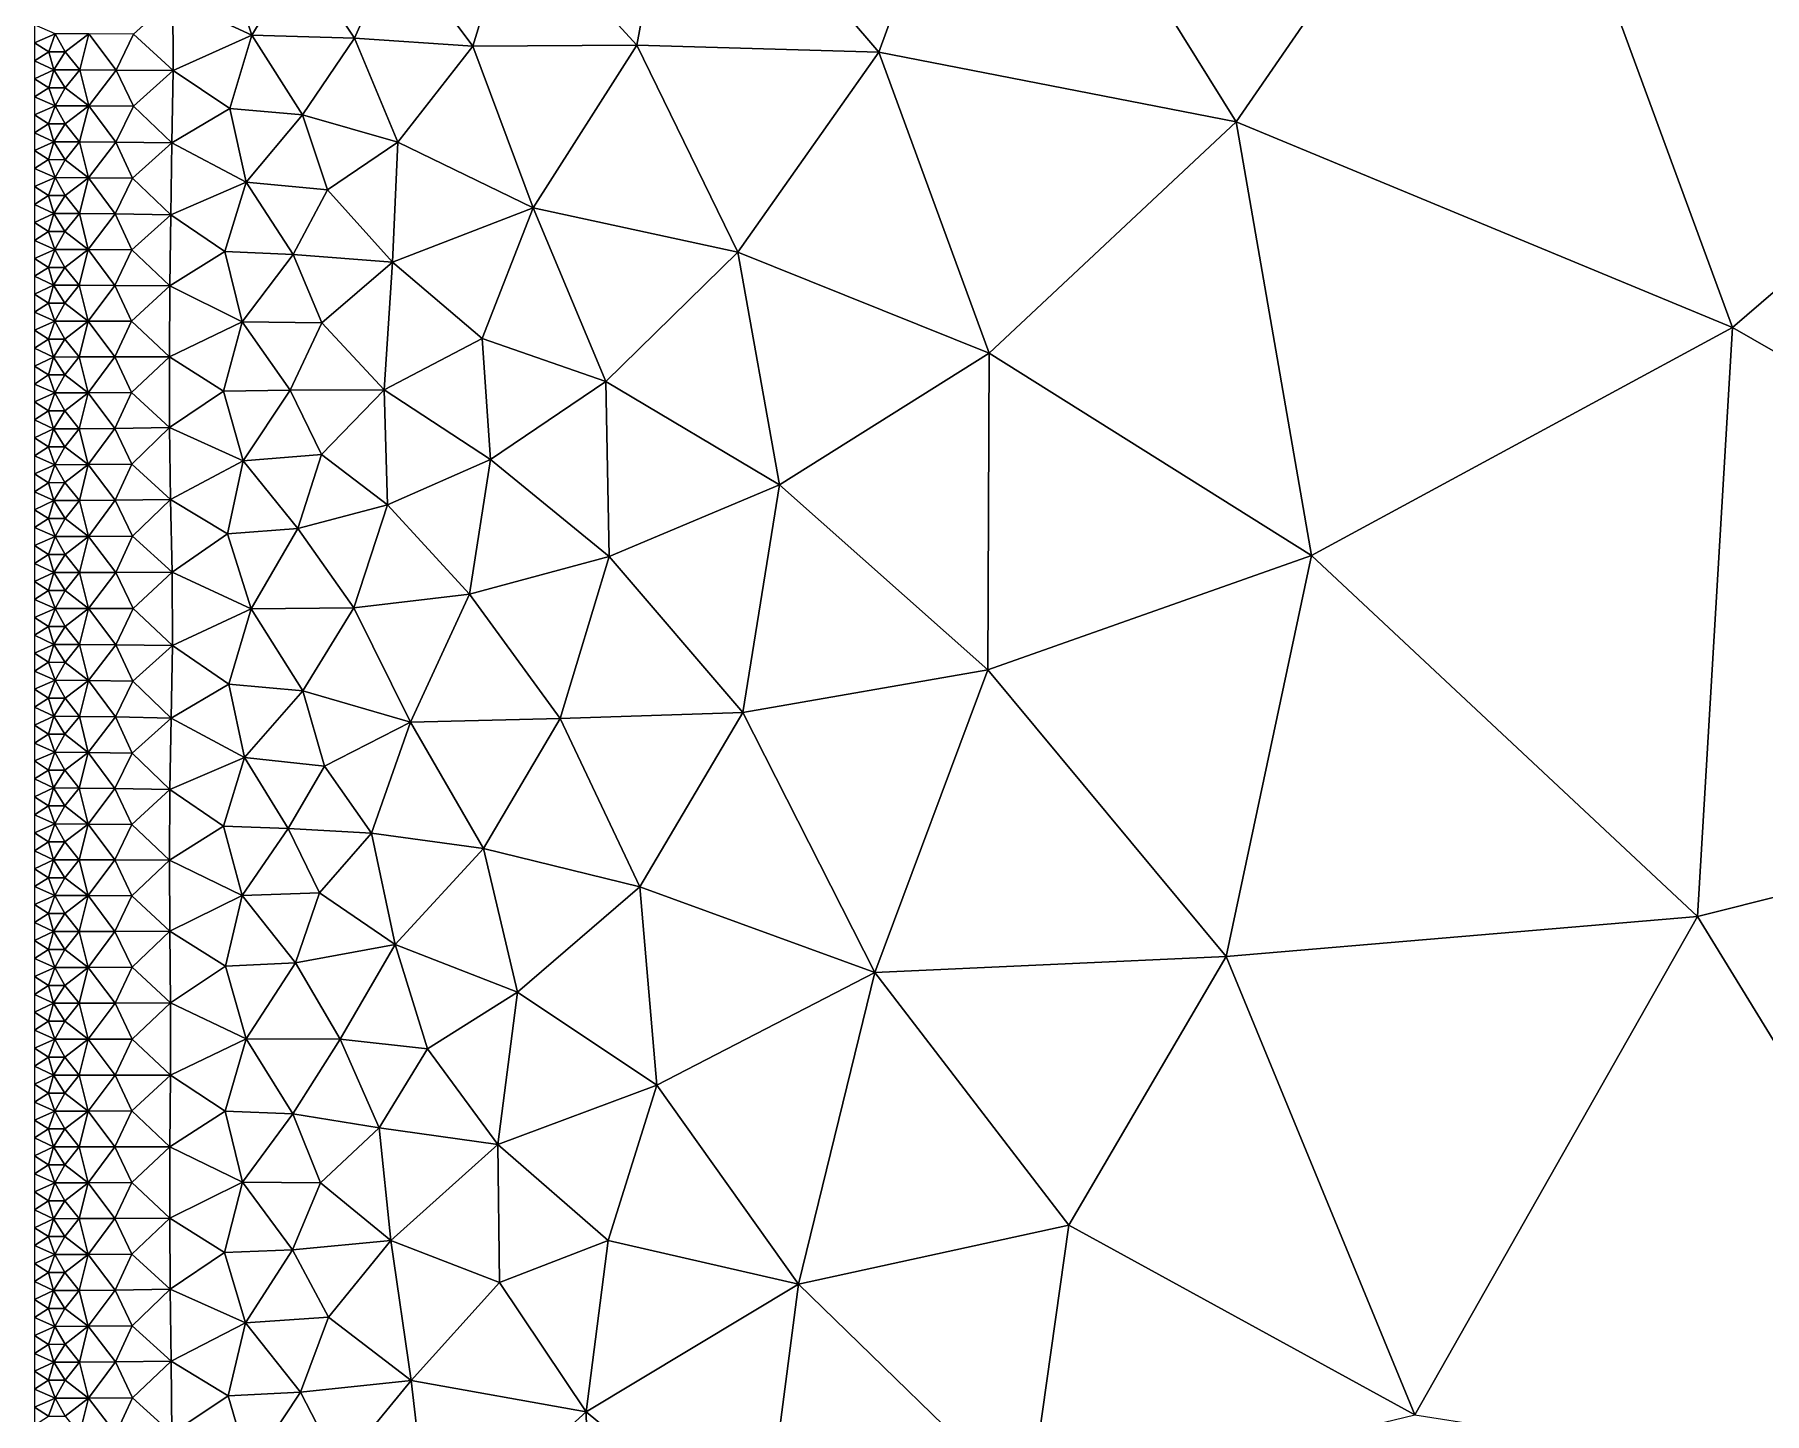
# Model space of a CAD drawing. Header units: metres. Extents: x 1 to 72, y -280 to 0.
# Drawn here: x 1 to 20.29, y -58.89 to -43.52 of the extents above; entities that cross this region are included whole.
import ezdxf

# ---------------------------------------------------------------- set-up
doc = ezdxf.new("R2010")
doc.units = ezdxf.units.M

msp = doc.modelspace()

# ---------------------------------------------------------------- linework, layer by layer
at = {"layer": 'layer', "color": 0}
for points in [[(17.463, -40.0511), (11.7101, -40.1681), (14.4003, -44.492)], [(19.9362, -46.7834), (17.463, -40.0511), (14.4003, -44.492)], [(25.2126, -42.2419), (17.463, -40.0511), (19.9362, -46.7834)], [(10.4181, -43.7156), (11.7101, -40.1681), (8.18733, -41.1122)], [(14.4003, -44.492), (11.7101, -40.1681), (10.4181, -43.7156)], [(7.71588, -43.6359), (8.18733, -41.1122), (6.3487, -42.143)], [(10.4181, -43.7156), (8.18733, -41.1122), (7.71588, -43.6359)], [(5.88823, -43.6471), (6.3487, -42.143), (5.03807, -42.5018)], [(7.71588, -43.6359), (6.3487, -42.143), (5.88823, -43.6471)], [(27.7852, -51.2859), (25.2126, -42.2419), (19.9362, -46.7834)], [(4.56963, -43.5561), (5.03807, -42.5018), (3.96246, -42.641)], [(5.88823, -43.6471), (5.03807, -42.5018), (4.56963, -43.5561)], [(3.15627, -42.7113), (2.54016, -43.1137), (3.42337, -43.5239)], [(3.15627, -42.7113), (3.42337, -43.5239), (3.96246, -42.641)], [(4.56963, -43.5561), (3.96246, -42.641), (3.42337, -43.5239)], [(2.54016, -43.1137), (2.10377, -43.5123), (2.54419, -43.9187)], [(2.54016, -43.1137), (2.54419, -43.9187), (3.42337, -43.5239)], [(1, -43.4107), (1, -43.6109), (1.22904, -43.5108)], [(1.22904, -43.5108), (1, -43.6109), (1.15708, -43.711)], [(1.22904, -43.5108), (1.15708, -43.711), (1.34189, -43.711)], [(1.22904, -43.5108), (1.34189, -43.711), (1.60551, -43.5112)], [(1.60551, -43.5112), (1.34189, -43.711), (1.50337, -43.9115)], [(1.60551, -43.5112), (1.50337, -43.9115), (1.91096, -43.9133)], [(1.60551, -43.5112), (1.91096, -43.9133), (2.10377, -43.5123)], [(2.10377, -43.5123), (1.91096, -43.9133), (2.54419, -43.9187)], [(3.42337, -43.5239), (2.54419, -43.9187), (3.17607, -44.3419)], [(3.42337, -43.5239), (3.17607, -44.3419), (3.98706, -44.411)], [(3.42337, -43.5239), (3.98706, -44.411), (4.56963, -43.5561)], [(5.04992, -44.7173), (4.56963, -43.5561), (3.98706, -44.411)], [(5.04992, -44.7173), (5.88823, -43.6471), (4.56963, -43.5561)], [(1, -43.6109), (1, -43.811), (1.15708, -43.711)], [(1.15708, -43.711), (1, -43.811), (1.21441, -43.9113)], [(1.15708, -43.711), (1.21441, -43.9113), (1.34189, -43.711)], [(1.34189, -43.711), (1.21441, -43.9113), (1.50337, -43.9115)], [(6.55947, -45.4478), (5.88823, -43.6471), (5.04992, -44.7173)], [(6.55947, -45.4478), (7.71588, -43.6359), (5.88823, -43.6471)], [(8.84197, -45.9427), (7.71588, -43.6359), (6.55947, -45.4478)], [(8.84197, -45.9427), (10.4181, -43.7156), (7.71588, -43.6359)], [(11.6452, -47.0702), (10.4181, -43.7156), (8.84197, -45.9427)], [(14.4003, -44.492), (10.4181, -43.7156), (11.6452, -47.0702)], [(1, -43.811), (1, -44.0112), (1.21441, -43.9113)], [(1.21441, -43.9113), (1, -44.0112), (1.15694, -44.1114)], [(1.21441, -43.9113), (1.15694, -44.1114), (1.34161, -44.1117)], [(1.21441, -43.9113), (1.34161, -44.1117), (1.50337, -43.9115)], [(1.50337, -43.9115), (1.34161, -44.1117), (1.60449, -44.3131)], [(1.50337, -43.9115), (1.60449, -44.3131), (1.91096, -43.9133)], [(1.91096, -43.9133), (1.60449, -44.3131), (2.10134, -44.3163)], [(1.91096, -43.9133), (2.10134, -44.3163), (2.54419, -43.9187)], [(2.54419, -43.9187), (2.10134, -44.3163), (2.53175, -44.7264)], [(2.54419, -43.9187), (2.53175, -44.7264), (3.17607, -44.3419)], [(1, -44.0112), (1, -44.2114), (1.15694, -44.1114)], [(1.15694, -44.1114), (1, -44.2114), (1.2287, -44.3119)], [(1.15694, -44.1114), (1.2287, -44.3119), (1.34161, -44.1117)], [(1.34161, -44.1117), (1.2287, -44.3119), (1.60449, -44.3131)], [(1, -44.2114), (1, -44.4115), (1.2287, -44.3119)], [(1.2287, -44.3119), (1, -44.4115), (1.15673, -44.5118)], [(1.2287, -44.3119), (1.15673, -44.5118), (1.34111, -44.5123)], [(1.2287, -44.3119), (1.34111, -44.5123), (1.60449, -44.3131)], [(1.60449, -44.3131), (1.34111, -44.5123), (1.50154, -44.7132)], [(1.60449, -44.3131), (1.50154, -44.7132), (1.90632, -44.7165)], [(1.60449, -44.3131), (1.90632, -44.7165), (2.10134, -44.3163)], [(2.10134, -44.3163), (1.90632, -44.7165), (2.53175, -44.7264)], [(3.17607, -44.3419), (2.53175, -44.7264), (3.35961, -45.1628)], [(3.17607, -44.3419), (3.35961, -45.1628), (3.98706, -44.411)], [(1, -44.4115), (1, -44.6117), (1.15673, -44.5118)], [(1.15673, -44.5118), (1, -44.6117), (1.21373, -44.7122)], [(1.15673, -44.5118), (1.21373, -44.7122), (1.34111, -44.5123)], [(1.34111, -44.5123), (1.21373, -44.7122), (1.50154, -44.7132)], [(3.98706, -44.411), (3.35961, -45.1628), (4.26795, -45.2493)], [(5.04992, -44.7173), (3.98706, -44.411), (4.26795, -45.2493)], [(15.2423, -49.3254), (14.4003, -44.492), (11.6452, -47.0702)], [(19.9362, -46.7834), (14.4003, -44.492), (15.2423, -49.3254)], [(1, -44.6117), (1, -44.8118), (1.21373, -44.7122)], [(1.21373, -44.7122), (1, -44.8118), (1.15637, -44.9123)], [(1.21373, -44.7122), (1.15637, -44.9123), (1.34027, -44.9128)], [(1.21373, -44.7122), (1.34027, -44.9128), (1.50154, -44.7132)], [(1.50154, -44.7132), (1.34027, -44.9128), (1.60131, -45.1145)], [(1.50154, -44.7132), (1.60131, -45.1145), (1.90632, -44.7165)], [(1.90632, -44.7165), (1.60131, -45.1145), (2.09361, -45.119)], [(1.90632, -44.7165), (2.09361, -45.119), (2.53175, -44.7264)], [(2.53175, -44.7264), (2.09361, -45.119), (2.51807, -45.5261)], [(2.53175, -44.7264), (2.51807, -45.5261), (3.35961, -45.1628)], [(4.99243, -46.0555), (5.04992, -44.7173), (4.26795, -45.2493)], [(6.55947, -45.4478), (5.04992, -44.7173), (4.99243, -46.0555)], [(1, -44.8118), (1, -45.012), (1.15637, -44.9123)], [(1.15637, -44.9123), (1, -45.012), (1.22769, -45.1128)], [(1.15637, -44.9123), (1.22769, -45.1128), (1.34027, -44.9128)], [(1.34027, -44.9128), (1.22769, -45.1128), (1.60131, -45.1145)], [(1, -45.012), (1, -45.2122), (1.22769, -45.1128)], [(1.22769, -45.1128), (1, -45.2122), (1.15611, -45.3126)], [(1.22769, -45.1128), (1.15611, -45.3126), (1.33963, -45.3132)], [(1.22769, -45.1128), (1.33963, -45.3132), (1.60131, -45.1145)], [(1.60131, -45.1145), (1.33963, -45.3132), (1.4991, -45.5138)], [(1.60131, -45.1145), (1.4991, -45.5138), (1.90033, -45.5171)], [(1.60131, -45.1145), (1.90033, -45.5171), (2.09361, -45.119)], [(2.09361, -45.119), (1.90033, -45.5171), (2.51807, -45.5261)], [(1, -45.2122), (1, -45.4123), (1.15611, -45.3126)], [(1.15611, -45.3126), (1, -45.4123), (1.21281, -45.5129)], [(1.15611, -45.3126), (1.21281, -45.5129), (1.33963, -45.3132)], [(1.33963, -45.3132), (1.21281, -45.5129), (1.4991, -45.5138)], [(3.35961, -45.1628), (2.51807, -45.5261), (3.12356, -45.9353)], [(3.35961, -45.1628), (3.12356, -45.9353), (3.8839, -45.9715)], [(3.35961, -45.1628), (3.8839, -45.9715), (4.26795, -45.2493)], [(4.26795, -45.2493), (3.8839, -45.9715), (4.99243, -46.0555)], [(1, -45.4123), (1, -45.6125), (1.21281, -45.5129)], [(1.21281, -45.5129), (1, -45.6125), (1.15577, -45.7129)], [(1.21281, -45.5129), (1.15577, -45.7129), (1.33885, -45.7133)], [(1.21281, -45.5129), (1.33885, -45.7133), (1.4991, -45.5138)], [(1.4991, -45.5138), (1.33885, -45.7133), (1.59825, -45.9144)], [(1.4991, -45.5138), (1.59825, -45.9144), (1.90033, -45.5171)], [(1.90033, -45.5171), (1.59825, -45.9144), (2.08632, -45.9173)], [(1.90033, -45.5171), (2.08632, -45.9173), (2.51807, -45.5261)], [(2.51807, -45.5261), (2.08632, -45.9173), (2.50706, -46.3181)], [(2.51807, -45.5261), (2.50706, -46.3181), (3.12356, -45.9353)], [(5.99113, -46.9075), (6.55947, -45.4478), (4.99243, -46.0555)], [(7.37297, -47.3856), (6.55947, -45.4478), (5.99113, -46.9075)], [(7.37297, -47.3856), (8.84197, -45.9427), (6.55947, -45.4478)], [(1, -45.6125), (1, -45.8127), (1.15577, -45.7129)], [(1.15577, -45.7129), (1, -45.8127), (1.22675, -45.9132)], [(1.15577, -45.7129), (1.22675, -45.9132), (1.33885, -45.7133)], [(1.33885, -45.7133), (1.22675, -45.9132), (1.59825, -45.9144)], [(1, -45.8127), (1, -46.0128), (1.22675, -45.9132)], [(1.22675, -45.9132), (1, -46.0128), (1.1556, -46.1131)], [(1.22675, -45.9132), (1.1556, -46.1131), (1.33838, -46.1134)], [(1.22675, -45.9132), (1.33838, -46.1134), (1.59825, -45.9144)], [(1.59825, -45.9144), (1.33838, -46.1134), (1.4973, -46.3135)], [(1.59825, -45.9144), (1.4973, -46.3135), (1.89568, -46.3148)], [(1.59825, -45.9144), (1.89568, -46.3148), (2.08632, -45.9173)], [(2.08632, -45.9173), (1.89568, -46.3148), (2.50706, -46.3181)], [(1, -46.0128), (1, -46.213), (1.1556, -46.1131)], [(3.12356, -45.9353), (2.50706, -46.3181), (3.31489, -46.7193)], [(3.12356, -45.9353), (3.31489, -46.7193), (3.8839, -45.9715)], [(3.8839, -45.9715), (3.31489, -46.7193), (4.20211, -46.732)], [(3.8839, -45.9715), (4.20211, -46.732), (4.99243, -46.0555)], [(4.90072, -47.4782), (4.99243, -46.0555), (4.20211, -46.732)], [(4.90072, -47.4782), (5.99113, -46.9075), (4.99243, -46.0555)], [(9.30866, -48.539), (8.84197, -45.9427), (7.37297, -47.3856)], [(11.6452, -47.0702), (8.84197, -45.9427), (9.30866, -48.539)], [(1.1556, -46.1131), (1, -46.213), (1.21215, -46.3132)], [(1, -46.213), (1, -46.4131), (1.21215, -46.3132)], [(1.1556, -46.1131), (1.21215, -46.3132), (1.33838, -46.1134)], [(1.33838, -46.1134), (1.21215, -46.3132), (1.4973, -46.3135)], [(1.21215, -46.3132), (1, -46.4131), (1.15541, -46.5132)], [(1, -46.4131), (1, -46.6133), (1.15541, -46.5132)], [(1.21215, -46.3132), (1.15541, -46.5132), (1.33795, -46.5132)], [(1.21215, -46.3132), (1.33795, -46.5132), (1.4973, -46.3135)], [(1.4973, -46.3135), (1.33795, -46.5132), (1.59649, -46.7132)], [(1.4973, -46.3135), (1.59649, -46.7132), (1.89568, -46.3148)], [(1.89568, -46.3148), (1.59649, -46.7132), (2.08198, -46.7132)], [(1.89568, -46.3148), (2.08198, -46.7132), (2.50706, -46.3181)], [(2.50706, -46.3181), (2.08198, -46.7132), (2.50291, -47.1092)], [(2.50706, -46.3181), (2.50291, -47.1092), (3.31489, -46.7193)], [(1.15541, -46.5132), (1, -46.6133), (1.22622, -46.7133)], [(1, -46.6133), (1, -46.8135), (1.22622, -46.7133)], [(1.15541, -46.5132), (1.22622, -46.7133), (1.33795, -46.5132)], [(1.33795, -46.5132), (1.22622, -46.7133), (1.59649, -46.7132)], [(1.22622, -46.7133), (1, -46.8135), (1.15538, -46.9134)], [(1, -46.8135), (1, -47.0136), (1.15538, -46.9134)], [(1.22622, -46.7133), (1.15538, -46.9134), (1.3378, -46.9132)], [(1.22622, -46.7133), (1.3378, -46.9132), (1.59649, -46.7132)], [(1.59649, -46.7132), (1.3378, -46.9132), (1.4967, -47.1128)], [(1.59649, -46.7132), (1.4967, -47.1128), (1.89394, -47.1116)], [(1.59649, -46.7132), (1.89394, -47.1116), (2.08198, -46.7132)], [(2.08198, -46.7132), (1.89394, -47.1116), (2.50291, -47.1092)], [(3.31489, -46.7193), (2.50291, -47.1092), (3.10686, -47.4952)], [(3.31489, -46.7193), (3.10686, -47.4952), (3.84871, -47.4815)], [(3.31489, -46.7193), (3.84871, -47.4815), (4.20211, -46.732)], [(4.20211, -46.732), (3.84871, -47.4815), (4.90072, -47.4782)], [(19.5487, -53.3525), (19.9362, -46.7834), (15.2423, -49.3254)], [(27.7852, -51.2859), (19.9362, -46.7834), (19.5487, -53.3525)], [(1.15538, -46.9134), (1, -47.0136), (1.21193, -47.1133)], [(1, -47.0136), (1, -47.2138), (1.21193, -47.1133)], [(1.15538, -46.9134), (1.21193, -47.1133), (1.3378, -46.9132)], [(1.3378, -46.9132), (1.21193, -47.1133), (1.4967, -47.1128)], [(6.08636, -48.2542), (5.99113, -46.9075), (4.90072, -47.4782)], [(7.37297, -47.3856), (5.99113, -46.9075), (6.08636, -48.2542)], [(11.6313, -50.6024), (11.6452, -47.0702), (9.30866, -48.539)], [(15.2423, -49.3254), (11.6452, -47.0702), (11.6313, -50.6024)], [(1.21193, -47.1133), (1, -47.2138), (1.15536, -47.3135)], [(1, -47.2138), (1, -47.4139), (1.15536, -47.3135)], [(1.21193, -47.1133), (1.15536, -47.3135), (1.3378, -47.3131)], [(1.21193, -47.1133), (1.3378, -47.3131), (1.4967, -47.1128)], [(1.4967, -47.1128), (1.3378, -47.3131), (1.59649, -47.5119)], [(1.4967, -47.1128), (1.59649, -47.5119), (1.89394, -47.1116)], [(1.89394, -47.1116), (1.59649, -47.5119), (2.08185, -47.5087)], [(1.89394, -47.1116), (2.08185, -47.5087), (2.50291, -47.1092)], [(2.50291, -47.1092), (2.08185, -47.5087), (2.50645, -47.9002)], [(2.50291, -47.1092), (2.50645, -47.9002), (3.10686, -47.4952)], [(1.15536, -47.3135), (1, -47.4139), (1.22623, -47.5134)], [(1, -47.4139), (1, -47.6141), (1.22623, -47.5134)], [(1.15536, -47.3135), (1.22623, -47.5134), (1.3378, -47.3131)], [(1.3378, -47.3131), (1.22623, -47.5134), (1.59649, -47.5119)], [(7.40684, -49.3371), (7.37297, -47.3856), (6.08636, -48.2542)], [(9.30866, -48.539), (7.37297, -47.3856), (7.40684, -49.3371)], [(1.22623, -47.5134), (1, -47.6141), (1.15547, -47.7137)], [(1, -47.6141), (1, -47.8143), (1.15547, -47.7137)], [(1.22623, -47.5134), (1.15547, -47.7137), (1.33798, -47.7131)], [(1.22623, -47.5134), (1.33798, -47.7131), (1.59649, -47.5119)], [(1.59649, -47.5119), (1.33798, -47.7131), (1.49738, -47.9123)], [(1.59649, -47.5119), (1.49738, -47.9123), (1.8955, -47.9089)], [(1.59649, -47.5119), (1.8955, -47.9089), (2.08185, -47.5087)], [(2.08185, -47.5087), (1.8955, -47.9089), (2.50645, -47.9002)], [(3.10686, -47.4952), (2.50645, -47.9002), (3.32788, -48.27)], [(3.10686, -47.4952), (3.32788, -48.27), (3.84871, -47.4815)], [(3.84871, -47.4815), (3.32788, -48.27), (4.20097, -48.1993)], [(3.84871, -47.4815), (4.20097, -48.1993), (4.90072, -47.4782)], [(4.93493, -48.763), (4.90072, -47.4782), (4.20097, -48.1993)], [(6.08636, -48.2542), (4.90072, -47.4782), (4.93493, -48.763)], [(1.15547, -47.7137), (1, -47.8143), (1.21219, -47.9136)], [(1, -47.8143), (1, -48.0144), (1.21219, -47.9136)], [(1.15547, -47.7137), (1.21219, -47.9136), (1.33798, -47.7131)], [(1.33798, -47.7131), (1.21219, -47.9136), (1.49738, -47.9123)], [(1.21219, -47.9136), (1, -48.0144), (1.15563, -48.114)], [(1, -48.0144), (1, -48.2146), (1.15563, -48.114)], [(1.21219, -47.9136), (1.15563, -48.114), (1.33843, -48.1132)], [(1.21219, -47.9136), (1.33843, -48.1132), (1.49738, -47.9123)], [(1.49738, -47.9123), (1.33843, -48.1132), (1.59825, -48.3116)], [(1.49738, -47.9123), (1.59825, -48.3116), (1.8955, -47.9089)], [(1.8955, -47.9089), (1.59825, -48.3116), (2.08602, -48.3067)], [(1.8955, -47.9089), (2.08602, -48.3067), (2.50645, -47.9002)], [(2.50645, -47.9002), (2.08602, -48.3067), (2.51755, -48.7)], [(2.50645, -47.9002), (2.51755, -48.7), (3.32788, -48.27)], [(1.15563, -48.114), (1, -48.2146), (1.22678, -48.3138)], [(1, -48.2146), (1, -48.4147), (1.22678, -48.3138)], [(1.15563, -48.114), (1.22678, -48.3138), (1.33843, -48.1132)], [(1.33843, -48.1132), (1.22678, -48.3138), (1.59825, -48.3116)], [(3.32788, -48.27), (3.93738, -49.0248), (4.20097, -48.1993)], [(4.20097, -48.1993), (3.93738, -49.0248), (4.93493, -48.763)], [(1.22678, -48.3138), (1, -48.4147), (1.15585, -48.5143)], [(1, -48.4147), (1, -48.6149), (1.15585, -48.5143)], [(1.22678, -48.3138), (1.15585, -48.5143), (1.33889, -48.5136)], [(1.22678, -48.3138), (1.33889, -48.5136), (1.59825, -48.3116)], [(1.59825, -48.3116), (1.33889, -48.5136), (1.49918, -48.7131)], [(1.59825, -48.3116), (1.49918, -48.7131), (1.90014, -48.7096)], [(1.59825, -48.3116), (1.90014, -48.7096), (2.08602, -48.3067)], [(2.08602, -48.3067), (1.90014, -48.7096), (2.51755, -48.7)], [(3.32788, -48.27), (2.51755, -48.7), (3.1515, -49.0862)], [(3.32788, -48.27), (3.1515, -49.0862), (3.93738, -49.0248)], [(5.84967, -49.7556), (6.08636, -48.2542), (4.93493, -48.763)], [(7.40684, -49.3371), (6.08636, -48.2542), (5.84967, -49.7556)], [(1.15585, -48.5143), (1, -48.6149), (1.21286, -48.7143)], [(1, -48.6149), (1, -48.8151), (1.21286, -48.7143)], [(1.15585, -48.5143), (1.21286, -48.7143), (1.33889, -48.5136)], [(1.33889, -48.5136), (1.21286, -48.7143), (1.49918, -48.7131)], [(8.89765, -51.0781), (9.30866, -48.539), (7.40684, -49.3371)], [(11.6313, -50.6024), (9.30866, -48.539), (8.89765, -51.0781)], [(1.21286, -48.7143), (1, -48.8151), (1.15613, -48.9148)], [(1.21286, -48.7143), (1.15613, -48.9148), (1.33964, -48.9143)], [(1.21286, -48.7143), (1.33964, -48.9143), (1.49918, -48.7131)], [(1.49918, -48.7131), (1.33964, -48.9143), (1.60122, -49.1136)], [(1.49918, -48.7131), (1.60122, -49.1136), (1.90014, -48.7096)], [(1.90014, -48.7096), (1.60122, -49.1136), (2.09365, -49.1104)], [(1.90014, -48.7096), (2.09365, -49.1104), (2.51755, -48.7)], [(2.51755, -48.7), (2.09365, -49.1104), (2.53391, -49.5119)], [(2.51755, -48.7), (2.53391, -49.5119), (3.1515, -49.0862)], [(3.93738, -49.0248), (4.56235, -49.9107), (4.93493, -48.763)], [(5.84967, -49.7556), (4.93493, -48.763), (4.56235, -49.9107)], [(1, -48.8151), (1, -49.0152), (1.15613, -48.9148)], [(1.15613, -48.9148), (1, -49.0152), (1.22768, -49.1148)], [(1.15613, -48.9148), (1.22768, -49.1148), (1.33964, -48.9143)], [(1.33964, -48.9143), (1.22768, -49.1148), (1.60122, -49.1136)], [(1, -49.0152), (1, -49.2154), (1.22768, -49.1148)], [(1.22768, -49.1148), (1, -49.2154), (1.15636, -49.3153)], [(1.22768, -49.1148), (1.15636, -49.3153), (1.34015, -49.315)], [(1.22768, -49.1148), (1.34015, -49.315), (1.60122, -49.1136)], [(1.60122, -49.1136), (1.34015, -49.315), (1.50115, -49.5155)], [(1.60122, -49.1136), (1.50115, -49.5155), (1.90587, -49.5146)], [(1.60122, -49.1136), (1.90587, -49.5146), (2.09365, -49.1104)], [(2.09365, -49.1104), (1.90587, -49.5146), (2.53391, -49.5119)], [(3.1515, -49.0862), (2.53391, -49.5119), (3.41416, -49.9224)], [(3.1515, -49.0862), (3.41416, -49.9224), (3.93738, -49.0248)], [(3.93738, -49.0248), (3.41416, -49.9224), (4.56235, -49.9107)], [(1, -49.2154), (1, -49.4155), (1.15636, -49.3153)], [(1.15636, -49.3153), (1, -49.4155), (1.21356, -49.5156)], [(1.15636, -49.3153), (1.21356, -49.5156), (1.34015, -49.315)], [(1.34015, -49.315), (1.21356, -49.5156), (1.50115, -49.5155)], [(6.8621, -51.144), (7.40684, -49.3371), (5.84967, -49.7556)], [(8.89765, -51.0781), (7.40684, -49.3371), (6.8621, -51.144)], [(14.2902, -53.7985), (15.2423, -49.3254), (11.6313, -50.6024)], [(19.5487, -53.3525), (15.2423, -49.3254), (14.2902, -53.7985)], [(1, -49.4155), (1, -49.6157), (1.21356, -49.5156)], [(1.21356, -49.5156), (1, -49.6157), (1.15652, -49.7159)], [(1.21356, -49.5156), (1.15652, -49.7159), (1.34061, -49.7161)], [(1.21356, -49.5156), (1.34061, -49.7161), (1.50115, -49.5155)], [(1.50115, -49.5155), (1.34061, -49.7161), (1.60306, -49.9172)], [(1.50115, -49.5155), (1.60306, -49.9172), (1.90587, -49.5146)], [(1.90587, -49.5146), (1.60306, -49.9172), (2.09876, -49.9186)], [(1.90587, -49.5146), (2.09876, -49.9186), (2.53391, -49.5119)], [(2.53391, -49.5119), (2.09876, -49.9186), (2.53647, -50.3284)], [(2.53391, -49.5119), (2.53647, -50.3284), (3.41416, -49.9224)], [(1, -49.6157), (1, -49.8159), (1.15652, -49.7159)], [(1.15652, -49.7159), (1, -49.8159), (1.22821, -49.9164)], [(1.15652, -49.7159), (1.22821, -49.9164), (1.34061, -49.7161)], [(1.34061, -49.7161), (1.22821, -49.9164), (1.60306, -49.9172)], [(5.1937, -51.1833), (5.84967, -49.7556), (4.56235, -49.9107)], [(6.8621, -51.144), (5.84967, -49.7556), (5.1937, -51.1833)], [(1, -49.8159), (1, -50.016), (1.22821, -49.9164)], [(1.22821, -49.9164), (1, -50.016), (1.15653, -50.1165)], [(1.22821, -49.9164), (1.15653, -50.1165), (1.34064, -50.117)], [(1.22821, -49.9164), (1.34064, -50.117), (1.60306, -49.9172)], [(1.60306, -49.9172), (1.34064, -50.117), (1.50131, -50.3183)], [(1.60306, -49.9172), (1.50131, -50.3183), (1.90669, -50.3213)], [(1.60306, -49.9172), (1.90669, -50.3213), (2.09876, -49.9186)], [(2.09876, -49.9186), (1.90669, -50.3213), (2.53647, -50.3284)], [(3.41416, -49.9224), (2.53647, -50.3284), (3.16612, -50.7598)], [(3.41416, -49.9224), (3.16612, -50.7598), (3.99116, -50.8365)], [(3.41416, -49.9224), (3.99116, -50.8365), (4.56235, -49.9107)], [(4.56235, -49.9107), (3.99116, -50.8365), (5.1937, -51.1833)], [(1, -50.016), (1, -50.2162), (1.15653, -50.1165)], [(1.15653, -50.1165), (1, -50.2162), (1.21361, -50.317)], [(1.15653, -50.1165), (1.21361, -50.317), (1.34064, -50.117)], [(1.34064, -50.117), (1.21361, -50.317), (1.50131, -50.3183)], [(1, -50.2162), (1, -50.4163), (1.21361, -50.317)], [(1.21361, -50.317), (1, -50.4163), (1.15637, -50.5171)], [(1.21361, -50.317), (1.15637, -50.5171), (1.3403, -50.518)], [(1.21361, -50.317), (1.3403, -50.518), (1.50131, -50.3183)], [(1.50131, -50.3183), (1.3403, -50.518), (1.60178, -50.7206)], [(1.50131, -50.3183), (1.60178, -50.7206), (1.90669, -50.3213)], [(1.90669, -50.3213), (1.60178, -50.7206), (2.09552, -50.7265)], [(1.90669, -50.3213), (2.09552, -50.7265), (2.53647, -50.3284)], [(2.53647, -50.3284), (2.09552, -50.7265), (2.52247, -51.1399)], [(2.53647, -50.3284), (2.52247, -51.1399), (3.16612, -50.7598)], [(1, -50.4163), (1, -50.6165), (1.15637, -50.5171)], [(1.15637, -50.5171), (1, -50.6165), (1.2278, -50.7178)], [(1.15637, -50.5171), (1.2278, -50.7178), (1.3403, -50.518)], [(1.3403, -50.518), (1.2278, -50.7178), (1.60178, -50.7206)], [(1, -50.6165), (1, -50.8167), (1.2278, -50.7178)], [(1.2278, -50.7178), (1, -50.8167), (1.15618, -50.9175)], [(1.2278, -50.7178), (1.15618, -50.9175), (1.33983, -50.9186)], [(1.2278, -50.7178), (1.33983, -50.9186), (1.60178, -50.7206)], [(1.60178, -50.7206), (1.33983, -50.9186), (1.49952, -51.1203)], [(1.60178, -50.7206), (1.49952, -51.1203), (1.90179, -51.1259)], [(1.60178, -50.7206), (1.90179, -51.1259), (2.09552, -50.7265)], [(2.09552, -50.7265), (1.90179, -51.1259), (2.52247, -51.1399)], [(10.3715, -53.974), (11.6313, -50.6024), (8.89765, -51.0781)], [(14.2902, -53.7985), (11.6313, -50.6024), (10.3715, -53.974)], [(1, -50.8167), (1, -51.0168), (1.15618, -50.9175)], [(1.15618, -50.9175), (1, -51.0168), (1.21296, -51.1181)], [(1.15618, -50.9175), (1.21296, -51.1181), (1.33983, -50.9186)], [(1.33983, -50.9186), (1.21296, -51.1181), (1.49952, -51.1203)], [(3.16612, -50.7598), (2.52247, -51.1399), (3.34049, -51.5789)], [(3.16612, -50.7598), (3.34049, -51.5789), (3.99116, -50.8365)], [(3.99116, -50.8365), (3.34049, -51.5789), (4.23233, -51.675)], [(3.99116, -50.8365), (4.23233, -51.675), (5.1937, -51.1833)], [(1, -51.0168), (1, -51.217), (1.21296, -51.1181)], [(1.21296, -51.1181), (1, -51.217), (1.15588, -51.3179)], [(1.21296, -51.1181), (1.15588, -51.3179), (1.33911, -51.3191)], [(1.21296, -51.1181), (1.33911, -51.3191), (1.49952, -51.1203)], [(1.49952, -51.1203), (1.33911, -51.3191), (1.59891, -51.5219)], [(1.49952, -51.1203), (1.59891, -51.5219), (1.90179, -51.1259)], [(1.90179, -51.1259), (1.59891, -51.5219), (2.08805, -51.529)], [(1.90179, -51.1259), (2.08805, -51.529), (2.52247, -51.1399)], [(7.75095, -53.0213), (8.89765, -51.0781), (6.8621, -51.144)], [(10.3715, -53.974), (8.89765, -51.0781), (7.75095, -53.0213)], [(1, -51.217), (1, -51.4171), (1.15588, -51.3179)], [(1.15588, -51.3179), (1, -51.4171), (1.22694, -51.5186)], [(1.15588, -51.3179), (1.22694, -51.5186), (1.33911, -51.3191)], [(1.33911, -51.3191), (1.22694, -51.5186), (1.59891, -51.5219)], [(2.52247, -51.1399), (2.08805, -51.529), (2.50932, -51.9369)], [(2.52247, -51.1399), (2.50932, -51.9369), (3.34049, -51.5789)], [(5.1937, -51.1833), (4.23233, -51.675), (4.7565, -52.4235)], [(6.00762, -52.5925), (5.1937, -51.1833), (4.7565, -52.4235)], [(6.00762, -52.5925), (6.8621, -51.144), (5.1937, -51.1833)], [(7.75095, -53.0213), (6.8621, -51.144), (6.00762, -52.5925)], [(27.7852, -51.2859), (19.5487, -53.3525), (23.6574, -60.045)], [(1, -51.4171), (1, -51.6173), (1.22694, -51.5186)], [(1.22694, -51.5186), (1, -51.6173), (1.1557, -51.7181)], [(1, -51.6173), (1, -51.8175), (1.1557, -51.7181)], [(1.22694, -51.5186), (1.1557, -51.7181), (1.33865, -51.7192)], [(1.22694, -51.5186), (1.33865, -51.7192), (1.59891, -51.5219)], [(1.59891, -51.5219), (1.33865, -51.7192), (1.4977, -51.9203)], [(1.59891, -51.5219), (1.4977, -51.9203), (1.89671, -51.9251)], [(1.59891, -51.5219), (1.89671, -51.9251), (2.08805, -51.529)], [(2.08805, -51.529), (1.89671, -51.9251), (2.50932, -51.9369)], [(3.34049, -51.5789), (2.50932, -51.9369), (3.10652, -52.3434)], [(3.34049, -51.5789), (3.10652, -52.3434), (3.82916, -52.3689)], [(3.34049, -51.5789), (3.82916, -52.3689), (4.23233, -51.675)], [(4.23233, -51.675), (3.82916, -52.3689), (4.7565, -52.4235)], [(1.1557, -51.7181), (1, -51.8175), (1.2123, -51.9185)], [(1, -51.8175), (1, -52.0176), (1.2123, -51.9185)], [(1.1557, -51.7181), (1.2123, -51.9185), (1.33865, -51.7192)], [(1.33865, -51.7192), (1.2123, -51.9185), (1.4977, -51.9203)], [(1.2123, -51.9185), (1, -52.0176), (1.15551, -52.1182)], [(1, -52.0176), (1, -52.2178), (1.15551, -52.1182)], [(1.2123, -51.9185), (1.15551, -52.1182), (1.33818, -52.1191)], [(1.2123, -51.9185), (1.33818, -52.1191), (1.4977, -51.9203)], [(1.4977, -51.9203), (1.33818, -52.1191), (1.59699, -52.3207)], [(1.4977, -51.9203), (1.59699, -52.3207), (1.89671, -51.9251)], [(1.89671, -51.9251), (1.59699, -52.3207), (2.08304, -52.3249)], [(1.89671, -51.9251), (2.08304, -52.3249), (2.50932, -51.9369)], [(2.50932, -51.9369), (2.08304, -52.3249), (2.50383, -52.7246)], [(2.50932, -51.9369), (2.50383, -52.7246), (3.10652, -52.3434)], [(1.15551, -52.1182), (1, -52.2178), (1.22638, -52.3187)], [(1, -52.2178), (1, -52.4179), (1.22638, -52.3187)], [(1.15551, -52.1182), (1.22638, -52.3187), (1.33818, -52.1191)], [(1.33818, -52.1191), (1.22638, -52.3187), (1.59699, -52.3207)], [(1.22638, -52.3187), (1, -52.4179), (1.15548, -52.5184)], [(1, -52.4179), (1, -52.6181), (1.15548, -52.5184)], [(1.22638, -52.3187), (1.15548, -52.5184), (1.33803, -52.5189)], [(1.22638, -52.3187), (1.33803, -52.5189), (1.59699, -52.3207)], [(1.59699, -52.3207), (1.33803, -52.5189), (1.49707, -52.7192)], [(1.59699, -52.3207), (1.49707, -52.7192), (1.89469, -52.7211)], [(1.59699, -52.3207), (1.89469, -52.7211), (2.08304, -52.3249)], [(2.08304, -52.3249), (1.89469, -52.7211), (2.50383, -52.7246)], [(3.10652, -52.3434), (2.50383, -52.7246), (3.31385, -53.1155)], [(3.10652, -52.3434), (3.31385, -53.1155), (3.82916, -52.3689)], [(3.82916, -52.3689), (3.31385, -53.1155), (4.17742, -53.0857)], [(3.82916, -52.3689), (4.17742, -53.0857), (4.7565, -52.4235)], [(4.7565, -52.4235), (4.17742, -53.0857), (5.02045, -53.6652)], [(5.02045, -53.6652), (6.00762, -52.5925), (4.7565, -52.4235)], [(1.15548, -52.5184), (1, -52.6181), (1.21208, -52.7186)], [(1, -52.6181), (1, -52.8183), (1.21208, -52.7186)], [(1.15548, -52.5184), (1.21208, -52.7186), (1.33803, -52.5189)], [(1.33803, -52.5189), (1.21208, -52.7186), (1.49707, -52.7192)], [(6.38638, -54.1944), (6.00762, -52.5925), (5.02045, -53.6652)], [(6.38638, -54.1944), (7.75095, -53.0213), (6.00762, -52.5925)], [(1.21208, -52.7186), (1, -52.8183), (1.15547, -52.9185)], [(1, -52.8183), (1, -53.0184), (1.15547, -52.9185)], [(1.21208, -52.7186), (1.15547, -52.9185), (1.33805, -52.9187)], [(1.21208, -52.7186), (1.33805, -52.9187), (1.49707, -52.7192)], [(1.49707, -52.7192), (1.33805, -52.9187), (1.59699, -53.119)], [(1.49707, -52.7192), (1.59699, -53.119), (1.89469, -52.7211)], [(1.89469, -52.7211), (1.59699, -53.119), (2.08295, -53.1195)], [(1.89469, -52.7211), (2.08295, -53.1195), (2.50383, -52.7246)], [(2.50383, -52.7246), (2.08295, -53.1195), (2.50833, -53.5164)], [(2.50383, -52.7246), (2.50833, -53.5164), (3.31385, -53.1155)], [(1.15547, -52.9185), (1, -53.0184), (1.2264, -53.1186)], [(1, -53.0184), (1, -53.2186), (1.2264, -53.1186)], [(1.15547, -52.9185), (1.2264, -53.1186), (1.33805, -52.9187)], [(1.33805, -52.9187), (1.2264, -53.1186), (1.59699, -53.119)], [(7.94182, -55.2303), (7.75095, -53.0213), (6.38638, -54.1944)], [(10.3715, -53.974), (7.75095, -53.0213), (7.94182, -55.2303)], [(1.2264, -53.1186), (1, -53.2186), (1.15558, -53.3187)], [(1, -53.2186), (1, -53.4187), (1.15558, -53.3187)], [(1.2264, -53.1186), (1.15558, -53.3187), (1.33823, -53.3187)], [(1.2264, -53.1186), (1.33823, -53.3187), (1.59699, -53.119)], [(1.59699, -53.119), (1.33823, -53.3187), (1.49772, -53.5186)], [(1.59699, -53.119), (1.49772, -53.5186), (1.89631, -53.5182)], [(1.59699, -53.119), (1.89631, -53.5182), (2.08295, -53.1195)], [(2.08295, -53.1195), (1.89631, -53.5182), (2.50833, -53.5164)], [(3.31385, -53.1155), (2.50833, -53.5164), (3.12925, -53.9056)], [(3.31385, -53.1155), (3.12925, -53.9056), (3.90966, -53.8672)], [(3.31385, -53.1155), (3.90966, -53.8672), (4.17742, -53.0857)], [(4.17742, -53.0857), (3.90966, -53.8672), (5.02045, -53.6652)], [(1.15558, -53.3187), (1, -53.4187), (1.21232, -53.5187)], [(1, -53.4187), (1, -53.6189), (1.21232, -53.5187)], [(1.15558, -53.3187), (1.21232, -53.5187), (1.33823, -53.3187)], [(1.33823, -53.3187), (1.21232, -53.5187), (1.49772, -53.5186)], [(16.3949, -58.9086), (19.5487, -53.3525), (14.2902, -53.7985)], [(23.6574, -60.045), (19.5487, -53.3525), (16.3949, -58.9086)], [(1.21232, -53.5187), (1, -53.6189), (1.15569, -53.7189)], [(1, -53.6189), (1, -53.8191), (1.15569, -53.7189)], [(1.21232, -53.5187), (1.15569, -53.7189), (1.33856, -53.7188)], [(1.21232, -53.5187), (1.33856, -53.7188), (1.49772, -53.5186)], [(1.49772, -53.5186), (1.33856, -53.7188), (1.59828, -53.9186)], [(1.49772, -53.5186), (1.59828, -53.9186), (1.89631, -53.5182)], [(1.89631, -53.5182), (1.59828, -53.9186), (2.08645, -53.9175)], [(1.89631, -53.5182), (2.08645, -53.9175), (2.50833, -53.5164)], [(2.50833, -53.5164), (2.08645, -53.9175), (2.51635, -54.3158)], [(2.50833, -53.5164), (2.51635, -54.3158), (3.12925, -53.9056)], [(1.15569, -53.7189), (1, -53.8191), (1.22679, -53.919)], [(1, -53.8191), (1, -54.0192), (1.22679, -53.919)], [(1.15569, -53.7189), (1.22679, -53.919), (1.33856, -53.7188)], [(1.33856, -53.7188), (1.22679, -53.919), (1.59828, -53.9186)], [(3.90966, -53.8672), (4.40887, -54.7204), (5.02045, -53.6652)], [(5.02045, -53.6652), (4.40887, -54.7204), (5.38287, -54.8262)], [(5.38287, -54.8262), (6.38638, -54.1944), (5.02045, -53.6652)], [(12.5364, -56.7934), (14.2902, -53.7985), (10.3715, -53.974)], [(16.3949, -58.9086), (14.2902, -53.7985), (12.5364, -56.7934)], [(1.22679, -53.919), (1, -54.0192), (1.15581, -54.1192)], [(1, -54.0192), (1, -54.2194), (1.15581, -54.1192)], [(1.22679, -53.919), (1.15581, -54.1192), (1.33879, -54.1191)], [(1.22679, -53.919), (1.33879, -54.1191), (1.59828, -53.9186)], [(1.59828, -53.9186), (1.33879, -54.1191), (1.49859, -54.3191)], [(1.59828, -53.9186), (1.49859, -54.3191), (1.89891, -54.3182)], [(1.59828, -53.9186), (1.89891, -54.3182), (2.08645, -53.9175)], [(2.08645, -53.9175), (1.89891, -54.3182), (2.51635, -54.3158)], [(3.12925, -53.9056), (2.51635, -54.3158), (3.35941, -54.7146)], [(3.12925, -53.9056), (3.35941, -54.7146), (3.90966, -53.8672)], [(3.90966, -53.8672), (3.35941, -54.7146), (4.40887, -54.7204)], [(9.51927, -57.4515), (10.3715, -53.974), (7.94182, -55.2303)], [(12.5364, -56.7934), (10.3715, -53.974), (9.51927, -57.4515)], [(1.15581, -54.1192), (1, -54.2194), (1.21262, -54.3193)], [(1.15581, -54.1192), (1.21262, -54.3193), (1.33879, -54.1191)], [(1.33879, -54.1191), (1.21262, -54.3193), (1.49859, -54.3191)], [(6.16772, -55.8933), (6.38638, -54.1944), (5.38287, -54.8262)], [(7.94182, -55.2303), (6.38638, -54.1944), (6.16772, -55.8933)], [(1, -54.2194), (1, -54.4195), (1.21262, -54.3193)], [(1.21262, -54.3193), (1, -54.4195), (1.15583, -54.5195)], [(1.21262, -54.3193), (1.15583, -54.5195), (1.33894, -54.5194)], [(1.21262, -54.3193), (1.33894, -54.5194), (1.49859, -54.3191)], [(1.49859, -54.3191), (1.33894, -54.5194), (1.5989, -54.7193)], [(1.49859, -54.3191), (1.5989, -54.7193), (1.89891, -54.3182)], [(1.89891, -54.3182), (1.5989, -54.7193), (2.08828, -54.7186)], [(1.89891, -54.3182), (2.08828, -54.7186), (2.51635, -54.3158)], [(2.51635, -54.3158), (2.08828, -54.7186), (2.51541, -55.119)], [(2.51635, -54.3158), (2.51541, -55.119), (3.35941, -54.7146)], [(1, -54.4195), (1, -54.6197), (1.15583, -54.5195)], [(1.15583, -54.5195), (1, -54.6197), (1.22697, -54.7197)], [(1.15583, -54.5195), (1.22697, -54.7197), (1.33894, -54.5194)], [(1.33894, -54.5194), (1.22697, -54.7197), (1.5989, -54.7193)], [(1, -54.6197), (1, -54.8199), (1.22697, -54.7197)], [(1.22697, -54.7197), (1, -54.8199), (1.15583, -54.9199)], [(1.22697, -54.7197), (1.15583, -54.9199), (1.33887, -54.9198)], [(1.22697, -54.7197), (1.33887, -54.9198), (1.5989, -54.7193)], [(1.5989, -54.7193), (1.33887, -54.9198), (1.49839, -55.1199)], [(1.5989, -54.7193), (1.49839, -55.1199), (1.89856, -55.1196)], [(1.5989, -54.7193), (1.89856, -55.1196), (2.08828, -54.7186)], [(2.08828, -54.7186), (1.89856, -55.1196), (2.51541, -55.119)], [(3.35941, -54.7146), (2.51541, -55.119), (3.1239, -55.5235)], [(3.35941, -54.7146), (3.1239, -55.5235), (3.88136, -55.5504)], [(3.35941, -54.7146), (3.88136, -55.5504), (4.40887, -54.7204)], [(4.40887, -54.7204), (3.88136, -55.5504), (4.84497, -55.7079)], [(4.40887, -54.7204), (4.84497, -55.7079), (5.38287, -54.8262)], [(1, -54.8199), (1, -55.02), (1.15583, -54.9199)], [(1.15583, -54.9199), (1, -55.02), (1.21254, -55.12)], [(1.15583, -54.9199), (1.21254, -55.12), (1.33887, -54.9198)], [(1.33887, -54.9198), (1.21254, -55.12), (1.49839, -55.1199)], [(6.16772, -55.8933), (5.38287, -54.8262), (4.84497, -55.7079)], [(1, -55.02), (1, -55.2202), (1.21254, -55.12)], [(1.21254, -55.12), (1, -55.2202), (1.1557, -55.3202)], [(1.21254, -55.12), (1.1557, -55.3202), (1.33863, -55.3202)], [(1.21254, -55.12), (1.33863, -55.3202), (1.49839, -55.1199)], [(1.49839, -55.1199), (1.33863, -55.3202), (1.59801, -55.5201)], [(1.49839, -55.1199), (1.59801, -55.5201), (1.89856, -55.1196)], [(1.89856, -55.1196), (1.59801, -55.5201), (2.08591, -55.5198)], [(1.89856, -55.1196), (2.08591, -55.5198), (2.51541, -55.119)], [(2.51541, -55.119), (2.08591, -55.5198), (2.50827, -55.9188)], [(2.51541, -55.119), (2.50827, -55.9188), (3.1239, -55.5235)], [(1, -55.2202), (1, -55.4203), (1.1557, -55.3202)], [(1.1557, -55.3202), (1, -55.4203), (1.22668, -55.5204)], [(1.1557, -55.3202), (1.22668, -55.5204), (1.33863, -55.3202)], [(1.33863, -55.3202), (1.22668, -55.5204), (1.59801, -55.5201)], [(7.39889, -56.9653), (7.94182, -55.2303), (6.16772, -55.8933)], [(9.51927, -57.4515), (7.94182, -55.2303), (7.39889, -56.9653)], [(1, -55.4203), (1, -55.6205), (1.22668, -55.5204)], [(1.22668, -55.5204), (1, -55.6205), (1.15562, -55.7205)], [(1.22668, -55.5204), (1.15562, -55.7205), (1.3384, -55.7205)], [(1.22668, -55.5204), (1.3384, -55.7205), (1.59801, -55.5201)], [(1.59801, -55.5201), (1.3384, -55.7205), (1.49754, -55.9204)], [(1.59801, -55.5201), (1.49754, -55.9204), (1.89618, -55.9199)], [(1.59801, -55.5201), (1.89618, -55.9199), (2.08591, -55.5198)], [(2.08591, -55.5198), (1.89618, -55.9199), (2.50827, -55.9188)], [(3.1239, -55.5235), (2.50827, -55.9188), (3.31909, -56.3138)], [(3.1239, -55.5235), (3.31909, -56.3138), (3.88136, -55.5504)], [(3.88136, -55.5504), (3.31909, -56.3138), (4.1878, -56.3205)], [(3.88136, -55.5504), (4.1878, -56.3205), (4.84497, -55.7079)], [(1, -55.6205), (1, -55.8207), (1.15562, -55.7205)], [(1.15562, -55.7205), (1, -55.8207), (1.21224, -55.9206)], [(1.15562, -55.7205), (1.21224, -55.9206), (1.3384, -55.7205)], [(1.3384, -55.7205), (1.21224, -55.9206), (1.49754, -55.9204)], [(4.84497, -55.7079), (4.1878, -56.3205), (4.972, -56.9633)], [(4.84497, -55.7079), (4.972, -56.9633), (6.16772, -55.8933)], [(1, -55.8207), (1, -56.0208), (1.21224, -55.9206)], [(1.21224, -55.9206), (1, -56.0208), (1.15551, -56.1208)], [(1.21224, -55.9206), (1.15551, -56.1208), (1.33818, -56.1206)], [(1.21224, -55.9206), (1.33818, -56.1206), (1.49754, -55.9204)], [(1.49754, -55.9204), (1.33818, -56.1206), (1.59716, -56.3201)], [(1.49754, -55.9204), (1.59716, -56.3201), (1.89618, -55.9199)], [(1.89618, -55.9199), (1.59716, -56.3201), (2.08356, -56.3187)], [(1.89618, -55.9199), (2.08356, -56.3187), (2.50827, -55.9188)], [(2.50827, -55.9188), (2.08356, -56.3187), (2.50727, -56.7139)], [(2.50827, -55.9188), (2.50727, -56.7139), (3.31909, -56.3138)], [(6.18617, -57.4322), (6.16772, -55.8933), (4.972, -56.9633)], [(7.39889, -56.9653), (6.16772, -55.8933), (6.18617, -57.4322)], [(1, -56.0208), (1, -56.221), (1.15551, -56.1208)], [(1.15551, -56.1208), (1, -56.221), (1.22642, -56.3208)], [(1.15551, -56.1208), (1.22642, -56.3208), (1.33818, -56.1206)], [(1.33818, -56.1206), (1.22642, -56.3208), (1.59716, -56.3201)], [(1, -56.221), (1, -56.4211), (1.22642, -56.3208)], [(1.22642, -56.3208), (1, -56.4211), (1.15552, -56.521)], [(1.22642, -56.3208), (1.15552, -56.521), (1.33814, -56.5207)], [(1.22642, -56.3208), (1.33814, -56.5207), (1.59716, -56.3201)], [(1.59716, -56.3201), (1.33814, -56.5207), (1.4974, -56.7203)], [(1.59716, -56.3201), (1.4974, -56.7203), (1.89576, -56.7184)], [(1.59716, -56.3201), (1.89576, -56.7184), (2.08356, -56.3187)], [(2.08356, -56.3187), (1.89576, -56.7184), (2.50727, -56.7139)], [(3.31909, -56.3138), (2.50727, -56.7139), (3.11972, -57.0981)], [(3.31909, -56.3138), (3.11972, -57.0981), (3.8768, -57.0674)], [(3.31909, -56.3138), (3.8768, -57.0674), (4.1878, -56.3205)], [(4.1878, -56.3205), (3.8768, -57.0674), (4.972, -56.9633)], [(1, -56.4211), (1, -56.6213), (1.15552, -56.521)], [(1.15552, -56.521), (1, -56.6213), (1.21219, -56.721)], [(1.15552, -56.521), (1.21219, -56.721), (1.33814, -56.5207)], [(1.33814, -56.5207), (1.21219, -56.721), (1.4974, -56.7203)], [(1, -56.6213), (1, -56.8215), (1.21219, -56.721)], [(1.21219, -56.721), (1, -56.8215), (1.15556, -56.9212)], [(1.21219, -56.721), (1.15556, -56.9212), (1.33828, -56.9207)], [(1.21219, -56.721), (1.33828, -56.9207), (1.4974, -56.7203)], [(1.4974, -56.7203), (1.33828, -56.9207), (1.59771, -57.1195)], [(1.4974, -56.7203), (1.59771, -57.1195), (1.89576, -56.7184)], [(1.89576, -56.7184), (1.59771, -57.1195), (2.08496, -57.116)], [(1.89576, -56.7184), (2.08496, -57.116), (2.50727, -56.7139)], [(2.50727, -56.7139), (2.08496, -57.116), (2.51369, -57.5079)], [(2.50727, -56.7139), (2.51369, -57.5079), (3.11972, -57.0981)], [(1, -56.8215), (1, -57.0216), (1.15556, -56.9212)], [(12.0894, -59.9477), (12.5364, -56.7934), (9.51927, -57.4515)], [(16.3949, -58.9086), (12.5364, -56.7934), (12.0894, -59.9477)], [(1.15556, -56.9212), (1, -57.0216), (1.22659, -57.121)], [(1, -57.0216), (1, -57.2218), (1.22659, -57.121)], [(1.15556, -56.9212), (1.22659, -57.121), (1.33828, -56.9207)], [(1.33828, -56.9207), (1.22659, -57.121), (1.59771, -57.1195)], [(3.11972, -57.0981), (2.51369, -57.5079), (3.3509, -57.8802)], [(3.11972, -57.0981), (3.3509, -57.8802), (3.8768, -57.0674)], [(3.8768, -57.0674), (3.3509, -57.8802), (4.27841, -57.8194)], [(3.8768, -57.0674), (4.27841, -57.8194), (4.972, -56.9633)], [(4.972, -56.9633), (4.27841, -57.8194), (5.19955, -58.525)], [(4.972, -56.9633), (5.19955, -58.525), (6.18617, -57.4322)], [(7.15132, -58.875), (7.39889, -56.9653), (6.18617, -57.4322)], [(9.51927, -57.4515), (7.39889, -56.9653), (7.15132, -58.875)], [(1.22659, -57.121), (1, -57.2218), (1.15568, -57.3215)], [(1, -57.2218), (1, -57.4219), (1.15568, -57.3215)], [(1.22659, -57.121), (1.15568, -57.3215), (1.3385, -57.3209)], [(1.22659, -57.121), (1.3385, -57.3209), (1.59771, -57.1195)], [(1.59771, -57.1195), (1.3385, -57.3209), (1.49825, -57.5202)], [(1.59771, -57.1195), (1.49825, -57.5202), (1.89808, -57.5168)], [(1.59771, -57.1195), (1.89808, -57.5168), (2.08496, -57.116)], [(2.08496, -57.116), (1.89808, -57.5168), (2.51369, -57.5079)], [(1.15568, -57.3215), (1, -57.4219), (1.2125, -57.5214)], [(1, -57.4219), (1, -57.6221), (1.2125, -57.5214)], [(1.15568, -57.3215), (1.2125, -57.5214), (1.3385, -57.3209)], [(1.3385, -57.3209), (1.2125, -57.5214), (1.49825, -57.5202)], [(7.15132, -58.875), (6.18617, -57.4322), (5.19955, -58.525)], [(9.12203, -60.5048), (9.51927, -57.4515), (7.15132, -58.875)], [(12.0894, -59.9477), (9.51927, -57.4515), (9.12203, -60.5048)], [(1.2125, -57.5214), (1, -57.6221), (1.15581, -57.7217)], [(1, -57.6221), (1, -57.8223), (1.15581, -57.7217)], [(1.2125, -57.5214), (1.15581, -57.7217), (1.33889, -57.721)], [(1.2125, -57.5214), (1.33889, -57.721), (1.49825, -57.5202)], [(1.49825, -57.5202), (1.33889, -57.721), (1.59931, -57.9195)], [(1.49825, -57.5202), (1.59931, -57.9195), (1.89808, -57.5168)], [(1.89808, -57.5168), (1.59931, -57.9195), (2.08904, -57.9148)], [(1.89808, -57.5168), (2.08904, -57.9148), (2.51369, -57.5079)], [(2.51369, -57.5079), (2.08904, -57.9148), (2.52243, -58.3082)], [(2.51369, -57.5079), (2.52243, -58.3082), (3.3509, -57.8802)], [(1.15581, -57.7217), (1, -57.8223), (1.22707, -57.9215)], [(1, -57.8223), (1, -58.0224), (1.22707, -57.9215)], [(1.15581, -57.7217), (1.22707, -57.9215), (1.33889, -57.721)], [(1.33889, -57.721), (1.22707, -57.9215), (1.59931, -57.9195)], [(3.3509, -57.8802), (2.52243, -58.3082), (3.15755, -58.6961)], [(3.3509, -57.8802), (3.15755, -58.6961), (3.967, -58.6561)], [(3.3509, -57.8802), (3.967, -58.6561), (4.27841, -57.8194)], [(4.27841, -57.8194), (3.967, -58.6561), (5.19955, -58.525)], [(1.22707, -57.9215), (1, -58.0224), (1.15596, -58.1221)], [(1, -58.0224), (1, -58.2226), (1.15596, -58.1221)], [(1.22707, -57.9215), (1.15596, -58.1221), (1.33921, -58.1214)], [(1.22707, -57.9215), (1.33921, -58.1214), (1.59931, -57.9195)], [(1.59931, -57.9195), (1.33921, -58.1214), (1.49951, -58.3209)], [(1.59931, -57.9195), (1.49951, -58.3209), (1.90153, -58.3173)], [(1.59931, -57.9195), (1.90153, -58.3173), (2.08904, -57.9148)], [(2.08904, -57.9148), (1.90153, -58.3173), (2.52243, -58.3082)], [(1.15596, -58.1221), (1, -58.2226), (1.21296, -58.322)], [(1, -58.2226), (1, -58.4227), (1.21296, -58.322)], [(1.15596, -58.1221), (1.21296, -58.322), (1.33921, -58.1214)], [(1.33921, -58.1214), (1.21296, -58.322), (1.49951, -58.3209)], [(1.21296, -58.322), (1, -58.4227), (1.15612, -58.5224)], [(1, -58.4227), (1, -58.6229), (1.15612, -58.5224)], [(1.21296, -58.322), (1.15612, -58.5224), (1.33965, -58.5219)], [(1.21296, -58.322), (1.33965, -58.5219), (1.49951, -58.3209)], [(1.49951, -58.3209), (1.33965, -58.5219), (1.60113, -58.7208)], [(1.49951, -58.3209), (1.60113, -58.7208), (1.90153, -58.3173)], [(1.90153, -58.3173), (1.60113, -58.7208), (2.09378, -58.7172)], [(1.90153, -58.3173), (2.09378, -58.7172), (2.52243, -58.3082)], [(2.52243, -58.3082), (2.09378, -58.7172), (2.53148, -59.1153)], [(2.52243, -58.3082), (2.53148, -59.1153), (3.15755, -58.6961)], [(1.15612, -58.5224), (1, -58.6229), (1.22761, -58.7224)], [(1, -58.6229), (1, -58.8231), (1.22761, -58.7224)], [(1.15612, -58.5224), (1.22761, -58.7224), (1.33965, -58.5219)], [(1.33965, -58.5219), (1.22761, -58.7224), (1.60113, -58.7208)], [(3.967, -58.6561), (4.40171, -59.4975), (5.19955, -58.525)], [(5.19955, -58.525), (4.40171, -59.4975), (5.42343, -60.4441)], [(5.19955, -58.525), (5.42343, -60.4441), (7.15132, -58.875)], [(1.22761, -58.7224), (1, -58.8231), (1.15624, -58.9229)], [(1, -58.8231), (1, -59.0232), (1.15624, -58.9229)], [(1.22761, -58.7224), (1.15624, -58.9229), (1.33991, -58.9224)], [(1.22761, -58.7224), (1.33991, -58.9224), (1.60113, -58.7208)], [(1.60113, -58.7208), (1.33991, -58.9224), (1.50056, -59.1224)], [(1.60113, -58.7208), (1.50056, -59.1224), (1.90472, -59.1204)], [(1.60113, -58.7208), (1.90472, -59.1204), (2.09378, -58.7172)], [(2.09378, -58.7172), (1.90472, -59.1204), (2.53148, -59.1153)], [(3.15755, -58.6961), (2.53148, -59.1153), (3.39764, -59.512)], [(3.15755, -58.6961), (3.39764, -59.512), (3.967, -58.6561)], [(3.967, -58.6561), (3.39764, -59.512), (4.40171, -59.4975)], [(7.15132, -58.875), (5.42343, -60.4441), (7.19152, -60.9047)], [(9.12203, -60.5048), (7.15132, -58.875), (7.19152, -60.9047)]]:
    msp.add_3dface(points, dxfattribs=at)

doc.saveas('drawing.dxf')
